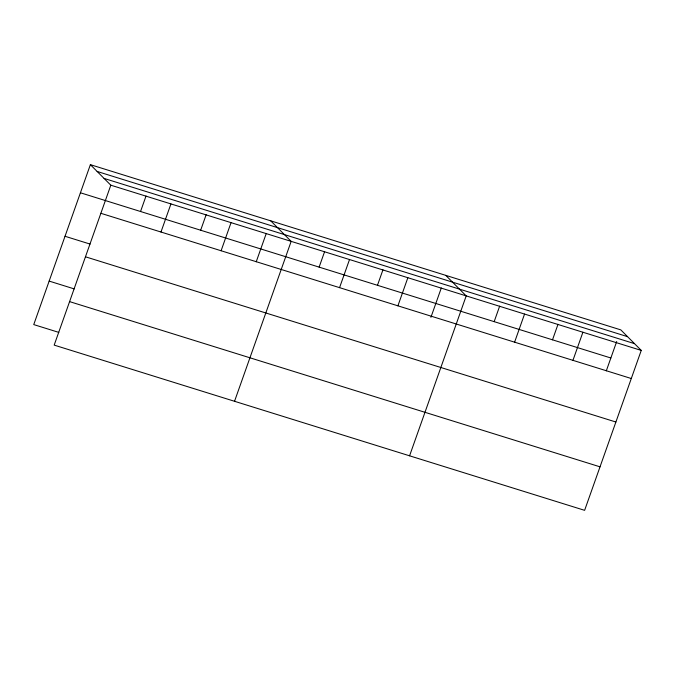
<?xml version="1.0" encoding="UTF-8"?>
<svg xmlns="http://www.w3.org/2000/svg" width="675" height="675" viewBox="0 0 675 675"><rect width="100%" height="100%" fill="white"/><g stroke="black" fill="none" stroke-linecap="round" stroke-linejoin="round"><path stroke-width="1.01" d="M90.383 164.666L110.818 185.195L54.186 345.111L584.617 510.334L641.25 350.409L620.814 329.889L90.383 164.666L33.75 324.591L58.801 332.387M140.543 211.503L146.036 195.995M160.979 232.023L170.935 203.918M200.661 230.226L206.153 214.718M221.096 250.754L231.044 222.64M256.222 261.799L266.262 233.44M234.537 401.288L291.161 241.372L270.726 220.843M319.123 267.123L324.616 251.615M339.559 287.651L349.515 259.546M377.468 285.297L382.961 269.789M397.904 305.826L407.86 277.72M430.92 317.309L441.307 287.963M409.573 455.811L466.206 295.895L445.77 275.366M494.167 321.646L499.66 306.138M514.603 342.174L524.551 314.061M552.513 339.82L558.006 324.312M572.948 360.349L582.905 332.235M606.31 370.845L616.697 341.516M97.124 171.442L627.556 336.665M104.068 178.419L634.508 343.642M110.818 185.195L641.25 350.409M80.426 192.78L610.858 357.995M100.862 213.3L631.294 378.523M65.019 236.275L90.07 244.072M85.463 256.795L615.895 422.018M49.157 281.087L74.199 288.892M69.593 301.615L600.024 466.83"/></g></svg>
